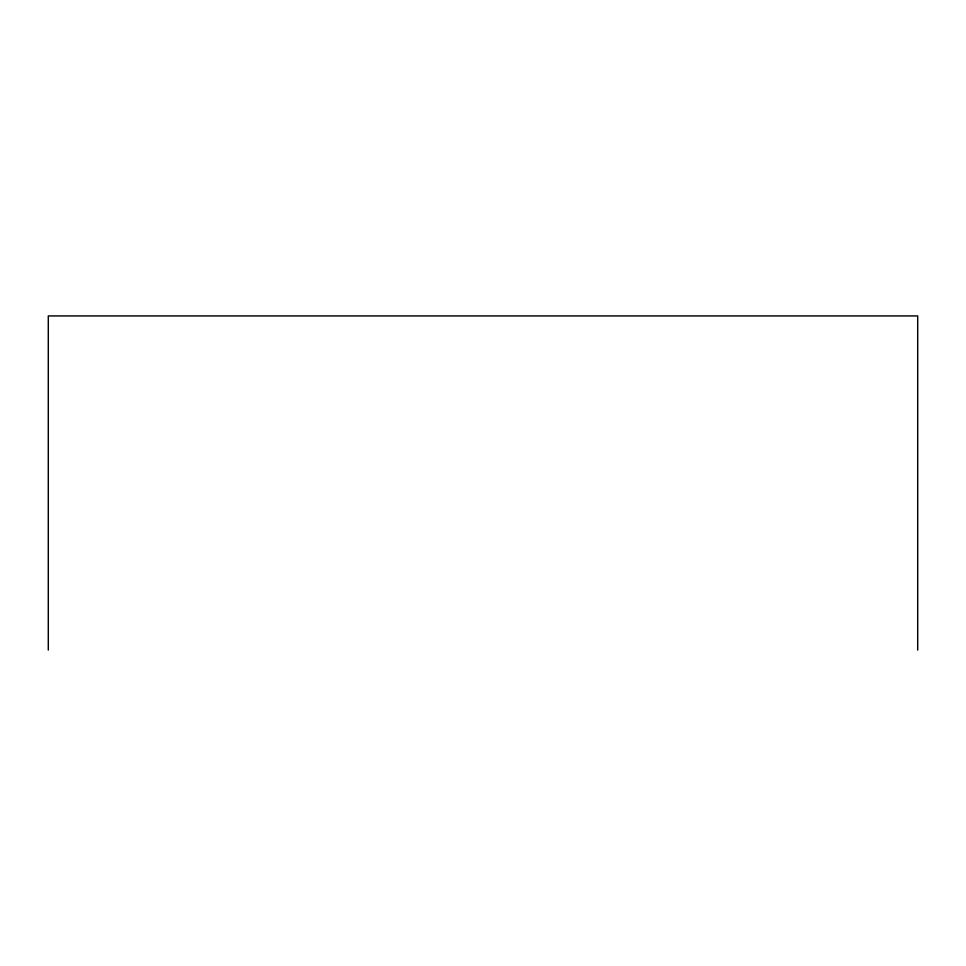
<?xml version="1.0" encoding="UTF-8"?>
<svg xmlns="http://www.w3.org/2000/svg" width="966" height="966" viewBox="0 0 966 966"><rect width="100%" height="100%" fill="white"/><g stroke="black" fill="none" stroke-linecap="round" stroke-linejoin="round"><path stroke-width="1.45" d="M917.7 650.07L917.7 315.93L48.3 315.93L48.3 650.07"/></g></svg>
